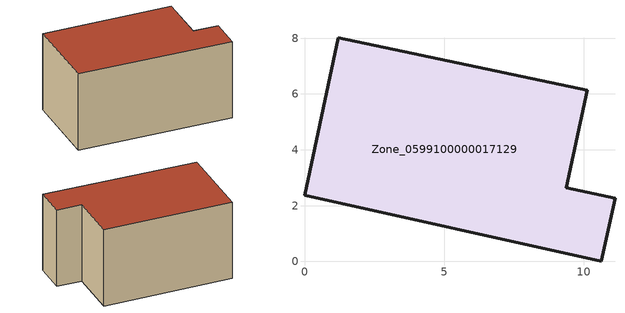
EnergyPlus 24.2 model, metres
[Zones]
Zone_0599100000017129
 floor ground (C_G): 0,2.37 1.21,8.02 10.13,6.14 9.38,2.64 11.12,2.26 10.63,0 z0
 wall outside (C_F): 1.21,8.02 0,2.37 10.63,0 11.12,2.26 9.38,2.64 10.13,6.14 1.21,8.02 z0:5.69
 roof outside (C_R): 0,2.37 10.63,0 11.12,2.26 9.38,2.64 10.13,6.14 1.21,8.02 z5.69
[BUILDING]
Pand.0599100000017129: North Axis=0; Terrain=City; Loads Convergence Tolerance Value=0.04; Temperature Convergence Tolerance Value=0.4; Solar Distribution=FullExterior; Maximum Number of Warmup Days=25; Minimum Number of Warmup Days=1
[Site:Location]
Rotterdam.The.Hague.AP_ZH_NLD Design_Conditions: Latitude=51.96; Longitude=4.45; Time Zone=1; Elevation=-4.5
[SITE:GROUNDTEMPERATURE:BUILDINGSURFACE]
18, 18, 18, 18, 18, 18, 18, 18, 18, 18, 18, 18
[MATERIAL] Thermal Absorptance=0.9; Solar Absorptance=0.7; Visible Absorptance=0.7
Name | Roughness | Thickness | Conductivity | Density | Specific Heat
G.TI.1975-1991 | MediumSmooth | 0.15 | 0.288461 | 540 | 1210
F.TI.1975-1991 | Rough | 0.3 | 0.230769 | 1920 | 840
R.TI.1975-1991 | MediumRough | 0.2 | 0.153846 | 1500 | 1000
[CONSTRUCTION]
C_G: G.TI.1975-1991
C_F: F.TI.1975-1991
C_R: R.TI.1975-1991
[ZONE]
Zone_0599100000017129: Type=1; Multiplier=1; Ceiling Height=Autocalculate; Volume=Autocalculate; Floor Area=autocalculate; Part of Total Floor Area=Yes
[ZONEINFILTRATION:DESIGNFLOWRATE]
Infil_Zone_0599100000017129: Zone or ZoneList or Space or SpaceList=Zone_0599100000017129; Schedule=AlwaysOn; Design Flow Rate Calculation Method=Flow/Area; Flow Rate per Floor Area=0.003; Constant Term Coefficient=1; Temperature Term Coefficient=0; Velocity Term Coefficient=0; Velocity Squared Term Coefficient=0
[HVACTEMPLATE:ZONE:IDEALLOADSAIRSYSTEM]
Zone_0599100000017129: Maximum Heating Supply Air Temperature=50; Minimum Cooling Supply Air Temperature=13; Maximum Heating Supply Air Humidity Ratio=0.0156; Minimum Cooling Supply Air Humidity Ratio=0.0077; Heating Limit=NoLimit; Cooling Limit=NoLimit; Dehumidification Control Type=ConstantSensibleHeatRatio; Cooling Sensible Heat Ratio=0.7; Dehumidification Setpoint=60; Humidification Control Type=None; Humidification Setpoint=30; Outdoor Air Method=None; Outdoor Air Flow Rate per Person=0.00944; Outdoor Air Flow Rate per Zone Floor Area=0; Outdoor Air Flow Rate per Zone=0; Demand Controlled Ventilation Type=None; Outdoor Air Economizer Type=NoEconomizer; Heat Recovery Type=None; Sensible Heat Recovery Effectiveness=0.7; Latent Heat Recovery Effectiveness=0.65
[ZONECONTROL:THERMOSTAT]
ThermostatControl_Zone_0599100000017129: Zone or ZoneList=Zone_0599100000017129; Control Type Schedule=DualSetpointControlType; Control 1=Thermostat_Zone_0599100000017129; Temperature Difference Between Cutout And Setpoint=0
[THERMOSTATSETPOINT:DUALSETPOINT]
Thermostat_Zone_0599100000017129: Heating Setpoint Temperature Schedule=HeatingSetpoint_Zone_0599100000017129; Cooling Setpoint Temperature Schedule=CoolingSetpoint_Zone_0599100000017129
[SCHEDULE:COMPACT]
HeatingSetpoint_Zone_0599100000017129: Through: 12/31, For: AllDays, Until: 24:00, 21
CoolingSetpoint_Zone_0599100000017129: Through: 12/31, For: AllDays, Until: 24:00, 24
DualSetpointControlType: Through: 12/31, For: AllDays, Until: 24:00, 4
AlwaysOn: Through: 12/31, For: AllDays, Until: 24:00, 1
